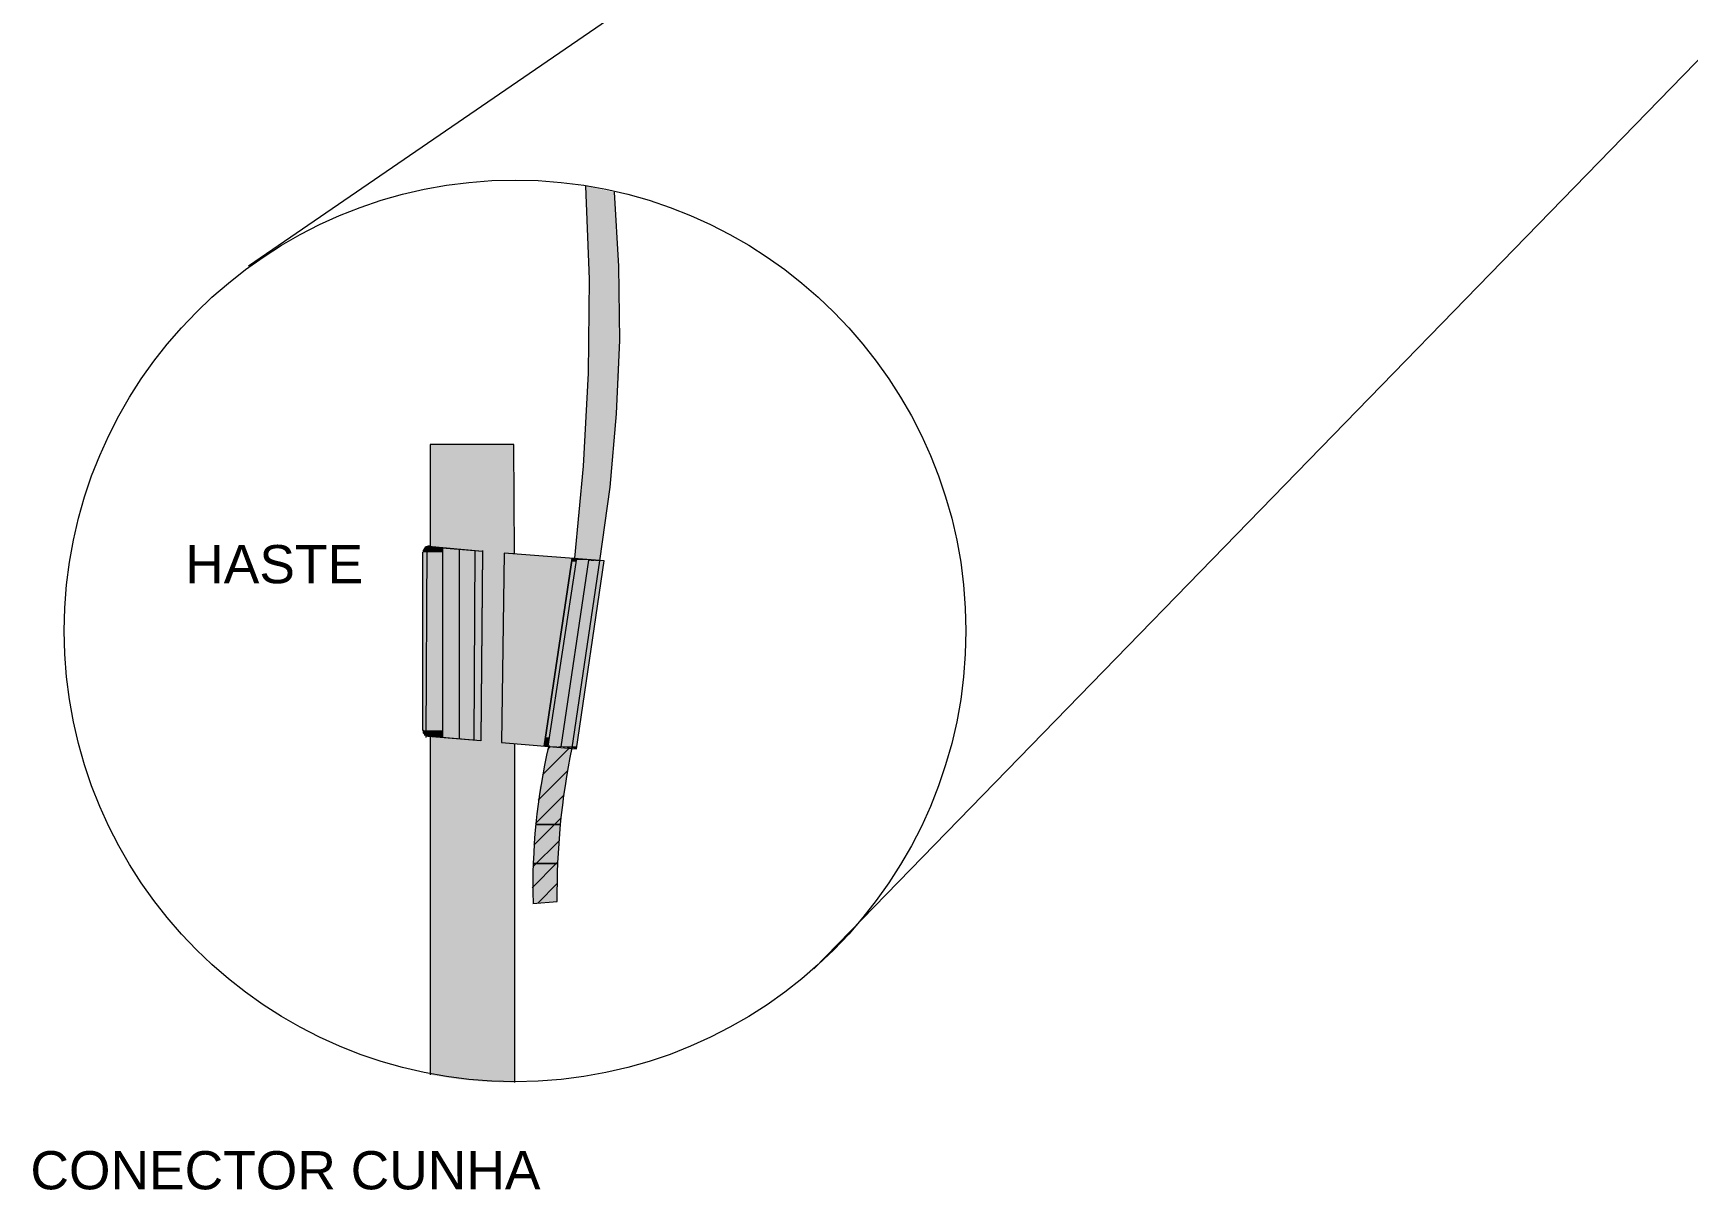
# Model space of a CAD drawing. Header units: metres. Extents: x 3162.2 to 3239.3, y 1435.1 to 1475.8.
# Drawn here: x 3188.787 to 3190.617, y 1452.582 to 1453.861 of the extents above; entities that cross this region are included whole.
import ezdxf

# ---------------------------------------------------------------- set-up
doc = ezdxf.new("R2010")
doc.units = ezdxf.units.M
doc.layers.add('PDF2_Geometry', color=7, linetype='Continuous')
doc.layers.add('PDF2_Text', color=7, linetype='Continuous')
doc.layers.add('PDF2_Solid Fills', color=7, linetype='Continuous', true_color=0x636466)
doc.styles.add('PDF ArialMT', font='arial.ttf')

msp = doc.modelspace()

# ---------------------------------------------------------------- linework, layer by layer
at = {"layer": 'PDF2_Geometry', "color": 150, "lineweight": 0, "true_color": 0x007fff}
for points in [[(3191.2941, 1455.1588), (3189.0254, 1453.6037)], [(3191.4672, 1454.6933), (3189.6505, 1452.8267)]]:
    msp.add_lwpolyline(points, dxfattribs=at)
at = {"layer": 'PDF2_Geometry', "lineweight": 0}
msp.add_lwpolyline([(3189.3399, 1452.8988), (3189.3669, 1452.901, -0.052598), (3189.3832, 1453.0709), (3189.414, 1453.2777), (3189.4255, 1453.3594), (3189.4322, 1453.4402), (3189.4361, 1453.522), (3189.4351, 1453.6037), (3189.4303, 1453.6854)], format="xyb", dxfattribs=at)
for points in [[(3189.3861, 1453.2806), (3189.3957, 1453.3825), (3189.4015, 1453.4854), (3189.4024, 1453.5893), (3189.3986, 1453.6922)], [(3189.3197, 1453.2854), (3189.3188, 1453.4066), (3189.2264, 1453.4066), (3189.2264, 1453.2931), (3189.2841, 1453.2883), (3189.2822, 1453.0786), (3189.2264, 1453.0834), (3189.2264, 1452.7093)], [(3189.3188, 1453.4066), (3189.3188, 1453.4066)], [(3189.2245, 1453.294), (3189.2841, 1453.2883)], [(3189.2178, 1453.2873), (3189.2178, 1453.0902)], [(3189.2226, 1453.2931), (3189.2216, 1453.0825)], [(3189.2841, 1453.2892), (3189.2822, 1453.0786), (3189.2236, 1453.0834)], [(3189.2399, 1453.2921), (3189.2399, 1453.0825)], [(3189.2582, 1453.2902), (3189.2582, 1453.0805)], [(3189.2755, 1453.2892), (3189.2745, 1453.0796)], [(3189.388, 1453.2806), (3189.3563, 1453.0728)], [(3189.4015, 1453.2786), (3189.3707, 1453.0719)], [(3189.3197, 1453.0757), (3189.3197, 1452.7007)], [(3189.3505, 1453.0411), (3189.3803, 1453.0709)], [(3189.3563, 1453.069), (3189.3592, 1453.0728)], [(3189.3457, 1453.0132), (3189.3784, 1453.0459)], [(3189.3428, 1452.9873), (3189.3745, 1453.019)], [(3189.3409, 1452.9632), (3189.3707, 1452.993)], [(3189.3399, 1452.9392), (3189.3688, 1452.968)], [(3189.339, 1452.9161), (3189.3668, 1452.944)], [(3189.3457, 1452.8997), (3189.3668, 1452.9209)]]:
    msp.add_lwpolyline(points, dxfattribs=at)
at = {"layer": 'PDF2_Geometry', "color": 252, "lineweight": 0, "true_color": 0x939598}
for points in [[(3189.2399, 1453.2921), (3189.2207, 1453.2921), (3189.2399, 1453.2921)], [(3189.387, 1453.2777), (3189.3832, 1453.2777), (3189.387, 1453.2777)], [(3189.2399, 1453.0853), (3189.2197, 1453.0853), (3189.2399, 1453.0853)]]:
    msp.add_lwpolyline(points, dxfattribs=at)
at = {"layer": 'PDF2_Geometry', "lineweight": 0}
for points in [[(3189.388, 1453.07), (3189.4188, 1453.2777), (3189.3082, 1453.2863), (3189.3053, 1453.0767)], [(3189.3524, 1453.0728), (3189.3832, 1453.2806)]]:
    msp.add_lwpolyline(points, close=True, dxfattribs=at)
msp.add_lwpolyline([(3189.2187, 1453.0906, 0.390541), (3189.2245, 1453.0844, -0.390541)], format="xyb", close=True, dxfattribs=at)
at = {"layer": 'PDF2_Geometry', "color": 3, "lineweight": 0}
for points in [[(3189.3707, 1452.9863), (3189.3428, 1452.9863), (3189.3707, 1452.9863)], [(3189.3668, 1452.943), (3189.3399, 1452.943), (3189.3668, 1452.943)]]:
    msp.add_lwpolyline(points, dxfattribs=at)
at = {"layer": 'PDF2_Geometry', "color": 150, "lineweight": 0, "true_color": 0x007fff}
msp.add_circle((3189.3202, 1453.2003), 0.4986, dxfattribs=at)
at = {"layer": 'PDF2_Geometry', "lineweight": 0}
for centre, radius, start, end in [((3189.225, 1453.2878), 0.00625, 85.3373, 179.8961), ((3190.0186, 1452.9204), 0.6787, 166.9743, 181.7471)]:
    msp.add_arc(centre, radius, start, end, dxfattribs=at)
at = {"layer": 'PDF2_Solid Fills', "color": 3, "transparency": 33554559}
for points in [[(3189.3986, 1453.6922), (3189.4303, 1453.6854), (3189.3986, 1453.6854)], [(3189.4303, 1453.6854), (3189.3986, 1453.6854), (3189.4342, 1453.6181)], [(3189.3986, 1453.6854), (3189.4342, 1453.6181), (3189.4015, 1453.6181)], [(3189.4342, 1453.6181), (3189.4015, 1453.6181), (3189.4351, 1453.6095)], [(3189.4015, 1453.6181), (3189.4351, 1453.6095), (3189.4024, 1453.6095)], [(3189.4351, 1453.6095), (3189.4024, 1453.6095), (3189.4361, 1453.5498)], [(3189.4024, 1453.6095), (3189.4361, 1453.5498), (3189.4024, 1453.5498)], [(3189.4361, 1453.5498), (3189.4024, 1453.5498), (3189.4361, 1453.5268)], [(3189.4024, 1453.5498), (3189.4361, 1453.5268), (3189.4024, 1453.5268)], [(3189.4024, 1453.5268), (3189.4351, 1453.4816), (3189.4005, 1453.4816)], [(3189.4361, 1453.5268), (3189.4024, 1453.5268), (3189.4351, 1453.4816)], [(3189.4005, 1453.4816), (3189.4322, 1453.445), (3189.3995, 1453.445)], [(3189.4351, 1453.4816), (3189.4005, 1453.4816), (3189.4322, 1453.445)], [(3189.3995, 1453.445), (3189.4303, 1453.4133), (3189.3976, 1453.4133)], [(3189.4322, 1453.445), (3189.3995, 1453.445), (3189.4303, 1453.4133)], [(3189.3976, 1453.4133), (3189.4255, 1453.3623), (3189.3938, 1453.3623)], [(3189.4303, 1453.4133), (3189.3976, 1453.4133), (3189.4255, 1453.3623)], [(3189.3938, 1453.3623), (3189.4236, 1453.345), (3189.3928, 1453.345)], [(3189.4255, 1453.3623), (3189.3938, 1453.3623), (3189.4236, 1453.345)], [(3189.3928, 1453.345), (3189.3861, 1453.2806), (3189.414, 1453.2806)], [(3189.3928, 1453.345), (3189.4236, 1453.345), (3189.414, 1453.2806)], [(3189.3861, 1453.2806), (3189.414, 1453.2806), (3189.414, 1453.2777)], [(3189.3563, 1453.0709), (3189.3755, 1453.0296), (3189.3486, 1453.0296)], [(3189.3563, 1453.0728), (3189.3832, 1453.0709), (3189.3563, 1453.0709)], [(3189.3832, 1453.0709), (3189.3563, 1453.0709), (3189.3755, 1453.0296)], [(3189.3476, 1453.0286), (3189.3707, 1452.9863), (3189.3428, 1452.9863)], [(3189.3486, 1453.0296), (3189.3755, 1453.0286), (3189.3476, 1453.0286)], [(3189.3755, 1453.0286), (3189.3476, 1453.0286), (3189.3707, 1452.9863)], [(3189.3755, 1453.0296), (3189.3486, 1453.0296), (3189.3755, 1453.0286)], [(3189.3428, 1452.9863), (3189.3668, 1452.943), (3189.3399, 1452.943)], [(3189.3428, 1452.9863), (3189.3707, 1452.9863), (3189.3707, 1452.9863)], [(3189.3707, 1452.9863), (3189.3428, 1452.9863), (3189.3668, 1452.943)], [(3189.3399, 1452.943), (3189.3668, 1452.943), (3189.3668, 1452.943)], [(3189.3399, 1452.943), (3189.3399, 1452.9007), (3189.3668, 1452.9007)], [(3189.3399, 1452.943), (3189.3668, 1452.943), (3189.3668, 1452.9007)], [(3189.3399, 1452.9007), (3189.3668, 1452.9007), (3189.3399, 1452.8988)]]:
    msp.add_solid(points, dxfattribs=at)
at = {"layer": 'PDF2_Solid Fills', "color": 31, "true_color": 0xfecc66, "transparency": 33554559}
for points in [[(3189.3188, 1453.4066), (3189.2264, 1453.4066), (3189.3197, 1453.2931)], [(3189.2264, 1453.4066), (3189.3197, 1453.2931), (3189.2264, 1453.2931)], [(3189.3197, 1453.2931), (3189.2264, 1453.2931), (3189.3197, 1453.2883)], [(3189.2264, 1453.2931), (3189.3197, 1453.2883), (3189.2841, 1453.2883)], [(3189.2841, 1453.2863), (3189.3053, 1453.0786), (3189.2822, 1453.0786)], [(3189.3197, 1453.2883), (3189.2841, 1453.2883), (3189.3197, 1453.2863)], [(3189.2841, 1453.2883), (3189.3197, 1453.2863), (3189.2841, 1453.2863)], [(3189.3082, 1453.2863), (3189.2841, 1453.2863), (3189.3053, 1453.0786)], [(3189.3082, 1453.2863), (3189.3197, 1453.2863), (3189.3197, 1453.2854)], [(3189.2264, 1453.0834), (3189.2822, 1453.0786), (3189.2264, 1453.0786)], [(3189.3053, 1453.0786), (3189.2264, 1453.0786), (3189.3053, 1453.0767)], [(3189.2264, 1453.0786), (3189.3053, 1453.0767), (3189.2264, 1453.0767)], [(3189.3053, 1453.0767), (3189.2264, 1453.0767), (3189.3197, 1453.0757)], [(3189.2264, 1453.0767), (3189.3197, 1453.0757), (3189.2264, 1453.0757)], [(3189.3197, 1453.0757), (3189.2264, 1453.0757), (3189.3197, 1452.7093)], [(3189.2264, 1453.0757), (3189.3197, 1452.7093), (3189.2264, 1452.7093)], [(3189.3197, 1452.7093), (3189.2264, 1452.7093), (3189.3197, 1452.7045)], [(3189.2264, 1452.7093), (3189.3197, 1452.7045), (3189.2572, 1452.7045)], [(3189.2572, 1452.7045), (3189.288, 1452.7016), (3189.3197, 1452.7016)], [(3189.2572, 1452.7045), (3189.3197, 1452.7045), (3189.3197, 1452.7016)], [(3189.288, 1452.7016), (3189.3197, 1452.7016), (3189.3197, 1452.7007)]]:
    msp.add_solid(points, dxfattribs=at)
at = {"layer": 'PDF2_Solid Fills', "color": 252, "true_color": 0x939598, "transparency": 33554559}
for points in [[(3189.2236, 1453.294), (3189.2274, 1453.2931), (3189.2226, 1453.2931)], [(3189.2245, 1453.294), (3189.2236, 1453.294), (3189.2236, 1453.294)], [(3189.2245, 1453.294), (3189.2236, 1453.294), (3189.2274, 1453.2931)], [(3189.2187, 1453.2902), (3189.2399, 1453.2892), (3189.2178, 1453.2892)], [(3189.2399, 1453.2892), (3189.2178, 1453.2892), (3189.2399, 1453.2883)], [(3189.2178, 1453.2892), (3189.2399, 1453.2883), (3189.2178, 1453.2883)], [(3189.2399, 1453.2883), (3189.2178, 1453.2883), (3189.2399, 1453.2873)], [(3189.2178, 1453.2883), (3189.2399, 1453.2873), (3189.2178, 1453.2873)], [(3189.2399, 1453.2873), (3189.2178, 1453.2873), (3189.2399, 1453.0902)], [(3189.2178, 1453.2873), (3189.2399, 1453.0902), (3189.2178, 1453.0902)], [(3189.2197, 1453.2912), (3189.2399, 1453.2902), (3189.2187, 1453.2902)], [(3189.2399, 1453.2902), (3189.2187, 1453.2902), (3189.2399, 1453.2892)], [(3189.2207, 1453.2921), (3189.2399, 1453.2912), (3189.2197, 1453.2912)], [(3189.2399, 1453.2912), (3189.2197, 1453.2912), (3189.2399, 1453.2902)], [(3189.2216, 1453.2931), (3189.2399, 1453.2921), (3189.2207, 1453.2921)], [(3189.2207, 1453.2921), (3189.2399, 1453.2921), (3189.2399, 1453.2921)], [(3189.2399, 1453.2921), (3189.2207, 1453.2921), (3189.2399, 1453.2912)], [(3189.2226, 1453.2931), (3189.2332, 1453.2931), (3189.2216, 1453.2931)], [(3189.2332, 1453.2931), (3189.2216, 1453.2931), (3189.2399, 1453.2921)], [(3189.2274, 1453.2931), (3189.2226, 1453.2931), (3189.2332, 1453.2931)], [(3189.2399, 1453.2921), (3189.2841, 1453.2883), (3189.2399, 1453.2883)], [(3189.2841, 1453.2883), (3189.2399, 1453.2883), (3189.2822, 1453.0825)], [(3189.2399, 1453.2883), (3189.2822, 1453.0825), (3189.2399, 1453.0825)], [(3189.3082, 1453.2777), (3189.3534, 1453.0825), (3189.3053, 1453.0825)], [(3189.3082, 1453.2863), (3189.3832, 1453.2806), (3189.3082, 1453.2806)], [(3189.3082, 1453.2806), (3189.3832, 1453.2806), (3189.3832, 1453.2806)], [(3189.3832, 1453.2806), (3189.3832, 1453.2806), (3189.3082, 1453.2806)], [(3189.3832, 1453.2806), (3189.3082, 1453.2806), (3189.3832, 1453.2786)], [(3189.3082, 1453.2806), (3189.3832, 1453.2786), (3189.3082, 1453.2786)], [(3189.3832, 1453.2786), (3189.3082, 1453.2786), (3189.3832, 1453.2777)], [(3189.3082, 1453.2786), (3189.3832, 1453.2777), (3189.3082, 1453.2777)], [(3189.3822, 1453.2777), (3189.3822, 1453.2777), (3189.3082, 1453.2777)], [(3189.3822, 1453.2777), (3189.3082, 1453.2777), (3189.3832, 1453.2777)], [(3189.3822, 1453.2777), (3189.3082, 1453.2777), (3189.3534, 1453.0825)], [(3189.3822, 1453.2777), (3189.3582, 1453.0825), (3189.3534, 1453.0825)], [(3189.388, 1453.2786), (3189.3707, 1453.0728), (3189.3563, 1453.0728)], [(3189.387, 1453.2777), (3189.3822, 1453.2777), (3189.3582, 1453.0825)], [(3189.4015, 1453.2786), (3189.388, 1453.2786), (3189.3707, 1453.0728)], [(3189.4015, 1453.2777), (3189.3832, 1453.0728), (3189.3707, 1453.0728)], [(3189.3832, 1453.2777), (3189.387, 1453.2777), (3189.3822, 1453.2777)], [(3189.3832, 1453.2806), (3189.388, 1453.2806), (3189.388, 1453.2806)], [(3189.388, 1453.2806), (3189.3832, 1453.2806), (3189.388, 1453.2786)], [(3189.3832, 1453.2806), (3189.388, 1453.2786), (3189.3832, 1453.2786)], [(3189.388, 1453.2786), (3189.3832, 1453.2786), (3189.387, 1453.2777)], [(3189.3832, 1453.2786), (3189.387, 1453.2777), (3189.3832, 1453.2777)], [(3189.414, 1453.2777), (3189.388, 1453.0728), (3189.3832, 1453.0728)], [(3189.414, 1453.2777), (3189.4015, 1453.2777), (3189.3832, 1453.0728)], [(3189.388, 1453.2806), (3189.4015, 1453.2786), (3189.388, 1453.2786)], [(3189.4188, 1453.2777), (3189.414, 1453.2777), (3189.388, 1453.0728)], [(3189.4015, 1453.2786), (3189.414, 1453.2777), (3189.4015, 1453.2777)], [(3189.4015, 1453.2777), (3189.414, 1453.2777), (3189.414, 1453.2777)], [(3189.414, 1453.2777), (3189.414, 1453.2777), (3189.4015, 1453.2777)], [(3189.414, 1453.2777), (3189.4188, 1453.2777), (3189.4188, 1453.2777)], [(3189.2399, 1453.0902), (3189.2178, 1453.0902), (3189.2399, 1453.0892)], [(3189.2178, 1453.0902), (3189.2399, 1453.0892), (3189.2178, 1453.0892)], [(3189.2399, 1453.0892), (3189.2178, 1453.0892), (3189.2399, 1453.0873)], [(3189.2178, 1453.0892), (3189.2399, 1453.0873), (3189.2178, 1453.0873)], [(3189.2399, 1453.0873), (3189.2178, 1453.0873), (3189.2399, 1453.0863)], [(3189.2178, 1453.0873), (3189.2399, 1453.0863), (3189.2187, 1453.0863)], [(3189.2399, 1453.0863), (3189.2187, 1453.0863), (3189.2399, 1453.0853)], [(3189.2187, 1453.0863), (3189.2399, 1453.0853), (3189.2197, 1453.0853)], [(3189.2197, 1453.0853), (3189.2399, 1453.0853), (3189.2399, 1453.0853)], [(3189.2399, 1453.0853), (3189.2197, 1453.0853), (3189.2399, 1453.0844)], [(3189.2197, 1453.0853), (3189.2399, 1453.0844), (3189.2216, 1453.0844)], [(3189.2399, 1453.0844), (3189.2216, 1453.0844), (3189.2399, 1453.0834)], [(3189.2216, 1453.0844), (3189.2399, 1453.0834), (3189.2226, 1453.0834)], [(3189.2226, 1453.0834), (3189.2236, 1453.0834), (3189.2399, 1453.0834)], [(3189.2226, 1453.0834), (3189.2399, 1453.0834), (3189.2399, 1453.0834)], [(3189.2236, 1453.0834), (3189.2399, 1453.0834), (3189.2399, 1453.0825)], [(3189.2399, 1453.0825), (3189.2822, 1453.0825), (3189.2822, 1453.0786)], [(3189.3534, 1453.0825), (3189.3053, 1453.0825), (3189.3534, 1453.0786)], [(3189.3053, 1453.0825), (3189.3534, 1453.0786), (3189.3053, 1453.0786)], [(3189.3534, 1453.0786), (3189.3053, 1453.0786), (3189.3524, 1453.0767)], [(3189.3053, 1453.0786), (3189.3524, 1453.0767), (3189.3053, 1453.0767)], [(3189.3053, 1453.0767), (3189.3524, 1453.0767), (3189.3524, 1453.0728)], [(3189.3534, 1453.0786), (3189.3572, 1453.0767), (3189.3524, 1453.0767)], [(3189.3572, 1453.0767), (3189.3524, 1453.0767), (3189.3563, 1453.0728)], [(3189.3524, 1453.0767), (3189.3563, 1453.0728), (3189.3524, 1453.0728)], [(3189.3582, 1453.0825), (3189.3534, 1453.0825), (3189.3572, 1453.0786)], [(3189.3534, 1453.0825), (3189.3572, 1453.0786), (3189.3534, 1453.0786)], [(3189.3572, 1453.0786), (3189.3534, 1453.0786), (3189.3572, 1453.0767)], [(3189.3524, 1453.0728), (3189.3563, 1453.0728), (3189.3563, 1453.0728)], [(3189.3563, 1453.0728), (3189.3707, 1453.0728), (3189.3707, 1453.0719)], [(3189.3563, 1453.0728), (3189.3707, 1453.0728), (3189.3707, 1453.0728)], [(3189.3707, 1453.0728), (3189.3707, 1453.0728), (3189.3563, 1453.0728)], [(3189.3832, 1453.0728), (3189.3707, 1453.0728), (3189.3832, 1453.0719)], [(3189.3707, 1453.0728), (3189.3832, 1453.0719), (3189.3707, 1453.0719)], [(3189.3707, 1453.0719), (3189.3832, 1453.0719), (3189.3832, 1453.0709)], [(3189.388, 1453.0728), (3189.3832, 1453.0728), (3189.388, 1453.0719)], [(3189.3832, 1453.0728), (3189.388, 1453.0719), (3189.3832, 1453.0719)], [(3189.3832, 1453.0719), (3189.3832, 1453.0709), (3189.388, 1453.0709)], [(3189.3832, 1453.0719), (3189.388, 1453.0719), (3189.388, 1453.0709)], [(3189.3832, 1453.0709), (3189.388, 1453.0709), (3189.388, 1453.07)]]:
    msp.add_solid(points, dxfattribs=at)

# ---------------------------------------------------------------- texts
at = {"layer": 'PDF2_Text', "color": 30, "true_color": 0xff7f00, "attachment_point": 4, "style": 'PDF ArialMT'}
for s, insert, char_height in [('HASTE', (3188.9553, 1453.2738), 0.04227), ('CONECTOR CUNHA', (3188.7841, 1452.6035), 0.042269)]:
    msp.add_mtext(s, dxfattribs=dict(at, insert=insert, char_height=char_height))

doc.saveas('drawing.dxf')
